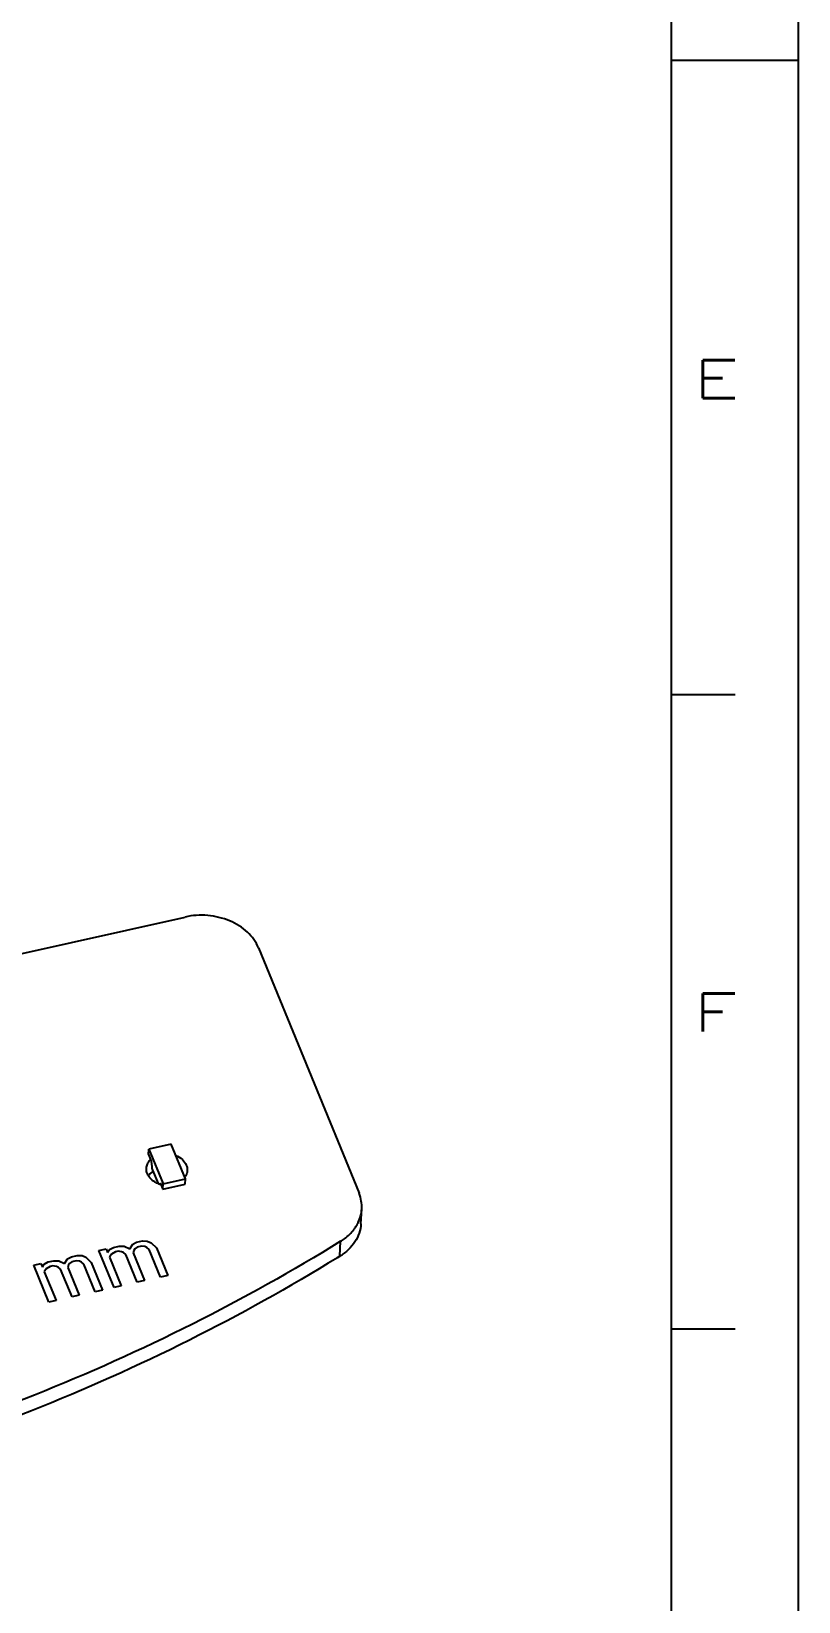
# Model space of a CAD drawing. Header units: inches. Extents: x 847 to 1105, y -1630 to -1447.
# Drawn here: x 1078.4 to 1104.6, y -1591.3 to -1537.6 of the extents above; entities that cross this region are included whole.
import ezdxf

# ---------------------------------------------------------------- set-up
doc = ezdxf.new("R2010")
doc.units = ezdxf.units.IN
doc.header["$LTSCALE"] = 5
doc.header["$MEASUREMENT"] = 0
doc.linetypes.add('CENTER2', pattern=[28.575, 19.05, -3.175, 3.175, -3.175])
doc.layers.get('0').update_dxf_attribs({"linetype": 'CONTINUOUS'})
for name, color, linetype in [('02___PRT_ALL_AXES', 7, 'CONTINUOUS'), ('03___PRT_ALL_CURVES', 7, 'CONTINUOUS'), ('TITLE', 5, 'CONTINUOUS')]:
    doc.layers.add(name, color=color, linetype=linetype)
doc.layers.add('CENTER', color=1, linetype='CENTER2', lineweight=15)
doc.styles.add('Design', font='', dxfattribs={"width": 0.8})
doc.styles.add('Form', font='romans.shx', dxfattribs={"width": 0.7})
doc.styles.get('Design').set_extended_font_data('SimSun')

# ---------------------------------------------------------------- blocks, each defined once
blk = doc.blocks.new('10')
at = {"layer": 'TITLE', "color": 0}
blk.add_line((-816.306, -239.02), (-816.306, -29.01), dxfattribs=at)
at = {"layer": 'TITLE', "color": 5}
for p, q in [((-821.303, -234.023), (-821.303, -34.007)), ((-821.303, -134.015), (-816.301, -134.015)), ((-821.303, -159.007), (-818.806, -159.007)), ((-821.303, -184.007), (-818.806, -184.007))]:
    blk.add_line(p, q, dxfattribs=at)
at = {"layer": 'TITLE', "color": 6, "style": 'Form', "width": 1.5}
for s, p in [('E', (-820.456, -147.331)), ('F', (-820.456, -172.296))]:
    blk.add_text(s, height=1.498, dxfattribs=at).set_placement(p)
at = {"layer": 'TITLE', "color": 3, "ltscale": 10, "style": 'Design', "width": 0.8}
for tag, p in [('SCALE', (-843.554, -222.568)), ('SHEET', (-830.418, -227.676)), ('UNITS', (-909.495, -232.526)), ('REV', (-828.941, -232.539))]:
    blk.add_attdef(tag, p, '', height=1.999, dxfattribs=at)

msp = doc.modelspace()

# ---------------------------------------------------------------- linework, layer by layer
at = {"color": 7, "linetype": 'Continuous'}
for p, q in [((1077.786, -1569.238), (1083.663, -1567.921)), ((1086.174, -1568.975), (1089.611, -1577.37)), ((1082.415, -1576.048), (1082.425, -1575.857)), ((1082.415, -1576.048), (1082.506, -1576.27)), ((1083.187, -1575.686), (1082.425, -1575.857)), ((1082.425, -1575.857), (1082.91, -1577.042)), ((1083.672, -1576.871), (1083.187, -1575.686)), ((1082.506, -1576.27), (1082.522, -1576.463)), ((1082.548, -1576.575), (1082.737, -1577.035)), ((1082.794, -1577.052), (1082.809, -1577.011)), ((1082.809, -1577.011), (1082.9, -1577.233)), ((1082.9, -1577.233), (1082.91, -1577.042)), ((1082.9, -1577.233), (1083.662, -1577.062)), ((1082.91, -1577.042), (1083.672, -1576.871)), ((1083.662, -1577.062), (1083.672, -1576.871)), ((1089.676, -1578.412), (1089.703, -1577.903)), ((1088.956, -1579.521), (1088.983, -1579.011)), ((1088.956, -1579.521), (1088.869, -1579.572)), ((1088.956, -1579.521), (1088.87, -1579.573))]:
    msp.add_line(p, q, dxfattribs=at)
for centre, radius, start, end in [((1082.871, -1576.608), 0.552, 134.5434, 137.2915), ((1083.032, -1576.28), 0.811, 244.1899, 249.8765), ((1083.045, -1576.246), 0.848, 249.8503, 252.8931), ((1083.048, -1576.233), 0.861, 252.8899, 255.4325), ((1083.258, -1576.542), 0.487, 324.5266, 330.0338), ((1088.392, -1577.797), 1.321, 330.7463, 334.3656)]:
    msp.add_arc(centre, radius, start, end, dxfattribs=at)
for points, knots in [([(1086.174, -1568.975), (1086.133, -1568.877), (1086.025, -1568.683), (1085.8, -1568.429), (1085.517, -1568.212), (1085.072, -1567.982), (1084.439, -1567.831), (1083.915, -1567.864), (1083.663, -1567.921)], [0, 0, 0, 0, 0.10942, 0.224469, 0.345482, 0.471967, 0.735067, 1, 1, 1, 1]), ([(1082.372, -1576.705), (1082.366, -1576.69), (1082.345, -1576.63), (1082.337, -1576.565), (1082.34, -1576.518)], [0, 0, 0, 0, 0.254744, 1, 1, 1, 1]), ([(1082.34, -1576.518), (1082.342, -1576.467), (1082.368, -1576.362), (1082.428, -1576.273), (1082.465, -1576.234)], [0, 0, 0, 0, 0.487702, 1, 1, 1, 1]), ([(1082.522, -1576.463), (1082.524, -1576.482), (1082.53, -1576.52), (1082.541, -1576.557), (1082.548, -1576.575)], [0, 0, 0, 0, 0.50708, 1, 1, 1, 1]), ([(1083.348, -1576.078), (1083.429, -1576.11), (1083.573, -1576.196), (1083.676, -1576.333), (1083.705, -1576.406)], [0, 0, 0, 0, 0.525373, 1, 1, 1, 1]), ([(1083.738, -1576.592), (1083.736, -1576.625), (1083.724, -1576.693), (1083.696, -1576.756), (1083.679, -1576.785)], [0, 0, 0, 0, 0.494304, 1, 1, 1, 1]), ([(1083.705, -1576.406), (1083.711, -1576.421), (1083.732, -1576.48), (1083.74, -1576.545), (1083.738, -1576.592)], [0, 0, 0, 0, 0.254744, 1, 1, 1, 1]), ([(1082.678, -1577.01), (1082.609, -1576.976), (1082.486, -1576.893), (1082.398, -1576.769), (1082.372, -1576.705)], [0, 0, 0, 0, 0.523091, 1, 1, 1, 1]), ([(1089.703, -1577.903), (1089.708, -1577.813), (1089.697, -1577.631), (1089.645, -1577.455), (1089.611, -1577.37)], [0, 0, 0, 0, 0.495213, 1, 1, 1, 1]), ([(1089.583, -1578.368), (1089.618, -1578.295), (1089.674, -1578.143), (1089.699, -1577.983), (1089.703, -1577.903)], [0, 0, 0, 0, 0.504012, 1, 1, 1, 1]), ([(1089.676, -1578.412), (1089.671, -1578.52), (1089.629, -1578.738), (1089.48, -1579.041), (1089.252, -1579.31), (1089.06, -1579.456), (1088.956, -1579.521)], [0, 0, 0, 0, 0.235542, 0.477767, 0.731779, 1, 1, 1, 1]), ([(1088.983, -1579.011), (1089.028, -1578.983), (1089.197, -1578.869), (1089.347, -1578.724), (1089.439, -1578.604)], [0, 0, 0, 0, 0.259027, 1, 1, 1, 1]), ([(1089.439, -1578.604), (1089.448, -1578.591), (1089.486, -1578.539), (1089.521, -1578.484), (1089.544, -1578.442)], [0, 0, 0, 0, 0.252672, 1, 1, 1, 1]), ([(1088.983, -1579.011), (1087.338, -1580.029), (1083.918, -1581.935), (1078.507, -1584.364), (1072.805, -1586.375), (1066.866, -1587.949), (1060.743, -1589.073), (1052.395, -1589.959), (1046.05, -1589.919), (1041.845, -1589.582)], [0, 0, 0, 0, 0.118177, 0.238956, 0.362092, 0.487265, 0.614098, 0.742169, 1, 1, 1, 1]), ([(1088.87, -1579.573), (1087.227, -1580.586), (1083.81, -1582.484), (1078.407, -1584.902), (1072.714, -1586.903), (1066.786, -1588.47), (1060.675, -1589.588), (1052.345, -1590.468), (1046.014, -1590.427), (1041.818, -1590.091)], [0, 0, 0, 0, 0.118204, 0.239002, 0.362147, 0.48732, 0.614146, 0.742203, 1, 1, 1, 1])]:
    msp.add_open_spline(points, degree=3, knots=knots, dxfattribs=at)
at = {"layer": '02___PRT_ALL_AXES', "color": 7, "linetype": 'Continuous'}
msp.add_line((1082.449, -1576.72), (1082.521, -1576.657), dxfattribs=at)
for centre, radius, start, end in [((1082.82, -1577.084), 0.52, 139.7043, 143.0397), ((1082.836, -1577.097), 0.54, 135.7637, 139.6998), ((1082.909, -1577.183), 0.653, 121.4644, 126.5081)]:
    msp.add_arc(centre, radius, start, end, dxfattribs=at)
at = {"layer": '03___PRT_ALL_CURVES', "color": 40, "linetype": 'Continuous'}
for p, q in [((1080.718, -1579.329), (1080.966, -1579.274)), ((1080.966, -1579.274), (1081.014, -1579.392)), ((1081.081, -1579.291), (1081.214, -1579.218)), ((1081.214, -1579.218), (1081.412, -1579.173)), ((1081.412, -1579.173), (1081.577, -1579.179)), ((1081.577, -1579.179), (1081.774, -1579.264)), ((1081.774, -1579.264), (1081.874, -1579.113)), ((1081.874, -1579.113), (1082.007, -1579.04)), ((1081.939, -1579.27), (1081.906, -1579.321)), ((1082.022, -1579.209), (1081.939, -1579.27)), ((1082.007, -1579.04), (1082.206, -1578.995)), ((1082.171, -1579.175), (1082.022, -1579.209)), ((1082.286, -1579.193), (1082.171, -1579.175)), ((1082.206, -1578.995), (1082.37, -1579.002)), ((1082.352, -1579.221), (1082.286, -1579.193)), ((1082.434, -1579.289), (1082.352, -1579.221)), ((1082.37, -1579.002), (1082.502, -1579.058)), ((1082.502, -1579.058), (1082.682, -1579.233)), ((1082.682, -1579.233), (1083.069, -1580.179)), ((1078.486, -1579.83), (1078.734, -1579.774)), ((1078.734, -1579.774), (1078.782, -1579.892)), ((1078.782, -1579.892), (1078.849, -1579.791)), ((1078.849, -1579.791), (1078.982, -1579.718)), ((1078.982, -1579.718), (1079.18, -1579.674)), ((1079.18, -1579.674), (1079.345, -1579.68)), ((1079.345, -1579.68), (1079.542, -1579.765)), ((1079.542, -1579.765), (1079.643, -1579.613)), ((1079.643, -1579.613), (1079.775, -1579.54)), ((1079.707, -1579.771), (1079.674, -1579.821)), ((1079.79, -1579.709), (1079.707, -1579.771)), ((1079.775, -1579.54), (1079.974, -1579.496)), ((1079.939, -1579.676), (1079.79, -1579.709)), ((1080.054, -1579.693), (1079.939, -1579.676)), ((1079.974, -1579.496), (1080.139, -1579.502)), ((1080.12, -1579.721), (1080.054, -1579.693)), ((1080.202, -1579.789), (1080.12, -1579.721)), ((1080.139, -1579.502), (1080.27, -1579.559)), ((1080.589, -1580.735), (1080.202, -1579.789)), ((1080.27, -1579.559), (1080.45, -1579.733)), ((1080.45, -1579.733), (1080.837, -1580.679)), ((1081.234, -1580.59), (1080.718, -1579.329)), ((1081.014, -1579.392), (1081.081, -1579.291)), ((1081.145, -1579.448), (1081.079, -1579.549)), ((1081.079, -1579.549), (1081.482, -1580.535)), ((1081.278, -1579.376), (1081.145, -1579.448)), ((1081.377, -1579.353), (1081.278, -1579.376)), ((1081.493, -1579.37), (1081.377, -1579.353)), ((1081.558, -1579.399), (1081.493, -1579.37)), ((1081.64, -1579.466), (1081.558, -1579.399)), ((1082.027, -1580.412), (1081.64, -1579.466)), ((1081.906, -1579.321), (1081.888, -1579.411)), ((1081.888, -1579.411), (1082.275, -1580.357)), ((1082.821, -1580.234), (1082.434, -1579.289)), ((1079.002, -1581.091), (1078.486, -1579.83)), ((1078.914, -1579.949), (1078.847, -1580.05)), ((1078.847, -1580.05), (1079.25, -1581.035)), ((1079.046, -1579.876), (1078.914, -1579.949)), ((1079.145, -1579.854), (1079.046, -1579.876)), ((1079.261, -1579.871), (1079.145, -1579.854)), ((1079.326, -1579.899), (1079.261, -1579.871)), ((1079.408, -1579.967), (1079.326, -1579.899)), ((1079.796, -1580.913), (1079.408, -1579.967)), ((1079.674, -1579.821), (1079.656, -1579.911)), ((1079.656, -1579.911), (1080.044, -1580.857)), ((1083.069, -1580.179), (1082.821, -1580.234)), ((1080.044, -1580.857), (1079.796, -1580.913)), ((1080.837, -1580.679), (1080.589, -1580.735)), ((1081.482, -1580.535), (1081.234, -1580.59)), ((1082.275, -1580.357), (1082.027, -1580.412)), ((1079.25, -1581.035), (1079.002, -1581.091))]:
    msp.add_line(p, q, dxfattribs=at)

# ---------------------------------------------------------------- block references
at = {"layer": 'CENTER', "color": 0, "xscale": 0.8678017233221659, "yscale": 0.8678017233221659, "zscale": 0.8678017233221659}
msp.add_blockref('10', (1813.03, -1422.323), dxfattribs=at)

doc.saveas('drawing.dxf')
